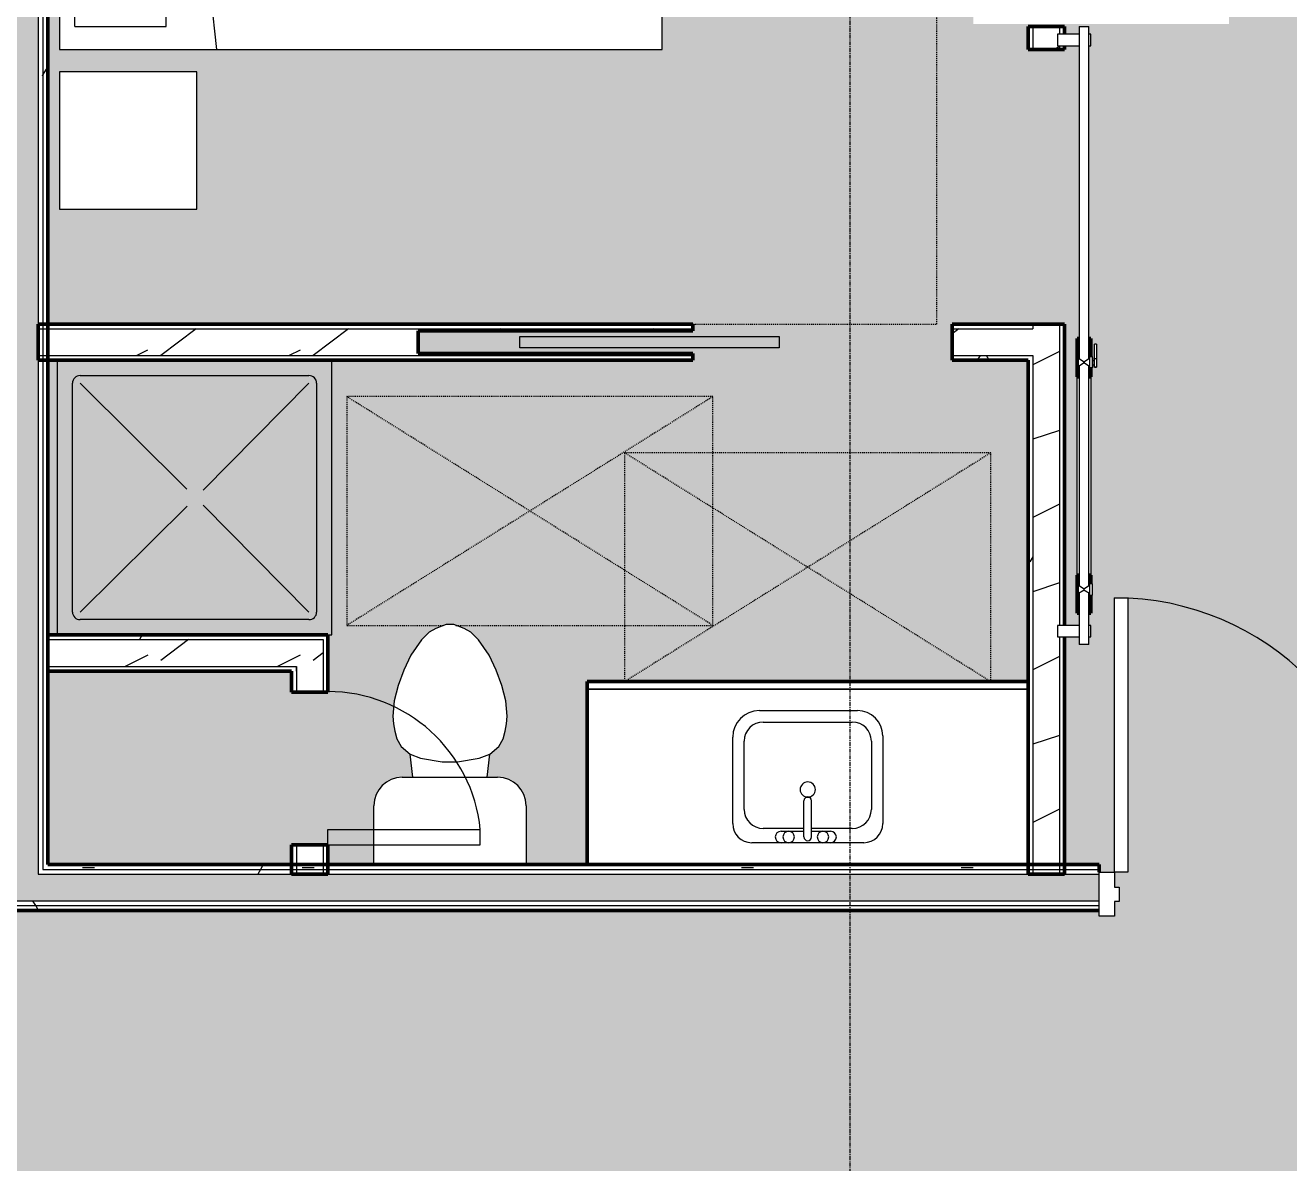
# Model space of a CAD drawing. Header units: inches. Extents: x -4294 to -464, y 9706 to 12475.
# Drawn here: x -2935.5 to -2769.8, y 11682.9 to 11832 of the extents above; entities that cross this region are included whole.
import ezdxf

# ---------------------------------------------------------------- set-up
doc = ezdxf.new("R2010")
doc.units = ezdxf.units.IN
doc.header["$MEASUREMENT"] = 0
doc.linetypes.add('Dash', pattern=[0.25, 0.125, -0.125])
doc.linetypes.add('Grid Line 1_2_', pattern=[0.875, 0.5, -0.125, 0.125, -0.125])
for name, color, linetype, lineweight in [('0-1', 7, 'Continuous', 5), ('0-3', 130, 'Continuous', 70), ('A-ANNO-DIMS', 211, 'Continuous', 9), ('A-ANNO-DIMS-120', 211, 'Continuous', 9), ('A-AREA-PATT-5', 41, 'Continuous', 9), ('A-DOOR', 31, 'Continuous', 13), ('A-DOOR-1', 7, 'Continuous', 9), ('A-DOOR-2', 90, 'Continuous', 20), ('A-DOOR-3', 50, 'Continuous', 13), ('A-DOOR-4', 250, 'Continuous', 50), ('A-DOOR-5', 31, 'Continuous', 9), ('A-DOOR-6', 31, 'Continuous', 20), ('A-DOOR-FRAM', 31, 'Continuous', 20), ('A-GENM-HDLN-1', 7, 'Dash', 9), ('A-WALL', 113, 'Continuous', 13), ('A-WALL-2', 250, 'Continuous', 50), ('A-WALL-3', 50, 'Continuous', 13), ('A-WALL-PATT-1', 7, 'Continuous', 9), ('A-WALL-PATT-2', 55, 'Continuous', 9), ('A-WALL-PATT-5', 111, 'Continuous', 9), ('I-FURN-2', 7, 'Continuous', 9), ('I-FURN-HDLN-1', 7, 'Dash', 9), ('I-WALL-1', 2, 'Continuous', 50), ('P-SANR-FIXT-1', 7, 'Continuous', 9), ('Q-CASE-1', 250, 'Continuous', 50), ('Q-CASE-2', 7, 'Continuous', 9), ('S-GRID-1', 1, 'Grid Line 1_2_', 9)]:
    doc.layers.add(name, color=color, linetype=linetype, lineweight=lineweight)
doc.layers.add('A-AREA-PATT-7', color=41, linetype='Continuous', lineweight=9, transparency=1)
doc.styles.add('Century Gothic_B', font='GOTHICB.TTF', dxfattribs={"height": 11.25})
doc.dimstyles.new('OD__1__Tol__', dxfattribs={"dimscale": 12, "dimtxt": 11.746893, "dimasz": 1.25, "dimexe": 0.9375, "dimexo": 0.625, "dimgap": 0.15625, "dimtad": 1, "dimdec": 0, "dimzin": 3, "dimdsep": 46, "dimlunit": 4, "dimtxsty": 'Century Gothic_B', "dimblk1": 'OBLIQUE', "dimblk2": 'OBLIQUE', "dimsah": 1, "dimcen": 0.09, "dimdle": 0.9375, "dimazin": 0, "dimtfac": 1, "dimtdec": 4, "dimtix": 1, "dimtmove": 0, "dimatfit": 3, "dimfxl": 1, "dimtvp": 1, "dimtfill": 1, "dimfrac": 2, "dimtolj": 1, "dimtzin": 0, "dimarcsym": 2})
pattern_1 = [(0, (0, 0), (38.4, 9.6), [1.584, -27.216, 1.584, -27.216, -153.6]), (0, (0, 0), (38.4, 9.6), [-57.6, 1.584, -56.016, 1.584, -27.216, -67.2]), (0, (0, 0), (38.4, 9.6), [-144, 1.584, -17.616, 1.584, -46.416]), (120, (14.4, 4.8), (-27.513844, 28.4553755), [1.584, -27.216, 1.584, -27.216, -153.6]), (120, (14.4, 4.8), (-27.513844, 28.4553755), [-57.6, 1.584, -56.016, 1.584, -27.216, -67.2]), (120, (14.4, 4.8), (-27.513844, 28.4553755), [-144, 1.584, -17.616, 1.584, -46.416]), (240, (19.2, 24), (-10.886156, -38.0553755), [1.584, -27.216, 1.584, -27.216, -153.6]), (240, (19.2, 24), (-10.886156, -38.0553755), [-57.6, 1.584, -56.016, 1.584, -27.216, -67.2]), (240, (19.2, 24), (-10.886156, -38.0553755), [-144, 1.584, -17.616, 1.584, -46.416])]
pattern_2 = [(216.87, (7.997, 19.992), (59.9755286, 39.9843071), [9.996, -89.964]), (206.565, (19.992, 13.994), (-19.991807, -19.992219), [22.352, -22.352]), (198.435, (19.992, 3.998), (-39.983821, -19.991955), [12.644, -50.576])]
pattern_3 = [(161.57, (0.6, 0.6), (-4.80033747, -0.00041462), [0, -34.152, 3.792, 0]), (18.43, (-0.6, 0.6), (-4.80033747, 0.00041462), [0, -34.152, 3.792, 0]), (108.43, (0.6, 0.6), (2.39913218, -12.00105099), [11.382, -26.562]), (71.57, (-0.6, 0.6), (2.39913218, 12.00105099), [11.382, -26.562])]

# ---------------------------------------------------------------- blocks, each defined once
blk = doc.blocks.new('Interior_barn_door_18732 - Interior_barn_door_18732-1655839-FLOOR PLAN - 1ST FLOOR')
at = {"layer": 'A-DOOR-1'}
for p, q in [((-23.69, -6), (-23.69, -6.07)), ((-23.44, -6.07), (-23.69, -6.07)), ((-23.69, -6.07), (-23.62, -6.07)), ((-23.63, -6.32), (-23.63, -6.57)), ((-23.59, -6.32), (-23.59, -6.57)), ((-23.56, -6.32), (-22.49, -6.32)), ((-22.49, -6.57), (-23.56, -6.57)), ((-22.69, -6.07), (-23.44, -6.07)), ((-23.32, -6.07), (-23.32, -6.32)), ((-23.32, -6.07), (-23.32, -6.32)), ((-22.82, -6.32), (-22.82, -6.07)), ((-22.82, -6.32), (-22.82, -6.07)), ((-22.44, -6.07), (-22.69, -6.07)), ((-22.51, -6.07), (-22.44, -6.07)), ((-22.49, -6.32), (-22.49, -6.57)), ((-22.44, -6.07), (-22.44, -6)), ((-20.62, -6.57), (-20.62, -6.32))]:
    blk.add_line(p, q, dxfattribs=at)
for points in [[(-23.63, -6.32), (-23.62, -6.32), (-23.6, -6.32), (-23.58, -6.32)], [(-23.58, -6.57), (-23.6, -6.57), (-23.62, -6.57), (-23.63, -6.57)]]:
    blk.add_open_spline(points, degree=3, dxfattribs=at)
for points, knots in [([(-22.49, -6.32), (-22.05, -6.32), (-21.63, -6.32), (-21.29, -6.32), (-20.97, -6.32), (-20.65, -6.32), (-20.61, -6.32), (-20.63, -6.32), (-20.63, -6.32)], [-0.722227, -0.722227, -0.722227, -0.722227, -0.6854273, -0.6485379, -0.6054888, -0.5563887, -0.4969616, -0.4885654, -0.4885654, -0.4885654, -0.4885654]), ([(-20.63, -6.57), (-20.63, -6.57), (-20.61, -6.57), (-20.65, -6.57), (-20.97, -6.57), (-21.29, -6.57), (-21.63, -6.57), (-22.05, -6.57), (-22.49, -6.57)], [0.4885654, 0.4885654, 0.4885654, 0.4885654, 0.4969616, 0.5563887, 0.6054888, 0.6485379, 0.6854273, 0.722227, 0.722227, 0.722227, 0.722227])]:
    blk.add_open_spline(points, degree=3, knots=knots, dxfattribs=at)
at = {"layer": 'A-DOOR-3'}
for p, q in [((-57.5, -1.47), (-59, -1.47)), ((-59, -1.47), (-59, -4.32)), ((-57.5, -4.32), (-57.5, -1.47)), ((20, -1.47), (18.5, -1.47)), ((18.5, -1.47), (18.5, -4.32)), ((20, -4.32), (20, -1.47)), ((-53.24, -4.32), (-60, -4.32)), ((-60, -4.95), (-60, -4.32)), ((-60, -5.57), (-60, -4.95)), ((-53.29, -4.23), (-52.82, -4.98)), ((-53.29, -4.23), (-52.79, -4.23)), ((-52.82, -4.92), (-53.29, -5.67)), ((-52.79, -4.23), (-52.29, -4.23)), ((-52.76, -4.98), (-52.29, -4.23)), ((-52.29, -5.67), (-52.76, -4.92)), ((-23.44, -4.32), (-52.35, -4.32)), ((-50.9, -4.07), (-24.9, -4.07)), ((-23.5, -4.23), (-23.03, -4.98)), ((-23.5, -4.23), (-23, -4.23)), ((-23.03, -4.92), (-23.5, -5.67)), ((-23, -4.23), (-22.5, -4.23)), ((-22.97, -4.98), (-22.5, -4.23)), ((-22.5, -5.67), (-22.97, -4.92)), ((21, -4.32), (-22.56, -4.32)), ((21, -4.32), (21, -4.95)), ((21, -4.95), (21, -5.57)), ((-60, -5.57), (-53.23, -5.57)), ((-59, -5.57), (-59, -5.85)), ((-59, -5.85), (-57.5, -5.85)), ((-57.5, -5.85), (-57.5, -5.57)), ((-53.56, -5.67), (-53.56, -6)), ((-52.06, -5.67), (-53.56, -5.67)), ((-52.06, -6), (-53.56, -6)), ((-52.35, -5.57), (-23.44, -5.57)), ((-52.06, -6), (-52.06, -5.67)), ((-24.9, -5.82), (-50.9, -5.82)), ((-23.73, -6), (-23.73, -5.67)), ((-22.23, -5.67), (-23.73, -5.67)), ((-22.23, -6), (-23.73, -6)), ((-22.56, -5.57), (21, -5.57)), ((-22.23, -5.67), (-22.23, -6)), ((18.5, -5.57), (18.5, -5.85)), ((18.5, -5.85), (20, -5.85)), ((20, -5.85), (20, -5.57))]:
    blk.add_line(p, q, dxfattribs=at)
at = {"layer": 'A-DOOR-4'}
for p, q in [((-50.9, -4.07), (-55.9, -4.07)), ((-55.9, -4.07), (-55.9, -4.32)), ((-50.9, -4.33), (-50.9, -4.07)), ((-19.9, -4.07), (-24.9, -4.07)), ((-24.9, -4.07), (-24.9, -4.33)), ((-19.9, -4.34), (-19.9, -4.07)), ((-55.9, -5.57), (-55.9, -5.82)), ((-55.9, -5.82), (-53.56, -5.82)), ((-52.06, -5.82), (-50.9, -5.82)), ((-50.9, -5.82), (-50.9, -5.57)), ((-24.9, -5.57), (-24.9, -5.82)), ((-24.9, -5.82), (-23.73, -5.82)), ((-22.23, -5.82), (-19.9, -5.82)), ((-19.9, -5.82), (-19.9, -5.55))]:
    blk.add_line(p, q, dxfattribs=at)
blk = doc.blocks.new('Pocket_Door_2385 - 34_ x 80_-1722096-FLOOR PLAN - 1ST FLOOR')
at = {"layer": 'A-DOOR-2'}
for p, q in [((-39.67, -0.75), (-39.67, 0.75)), ((-39.67, 0.75), (-5.67, 0.75)), ((-5.67, 0.75), (-5.67, -0.75)), ((-5.67, -0.75), (-39.67, -0.75))]:
    blk.add_line(p, q, dxfattribs=at)
blk = doc.blocks.new('M_Sink Vanity-Square - 500 x 440mm-1372835-FLOOR PLAN - 1ST FLOOR')
at = {"layer": 'P-SANR-FIXT-1'}
for p, q in [((-5.72, 10.23), (7.14, 10.23)), ((-5.72, 10.23), (7.14, 10.23)), ((-5.22, 8.73), (6.46, 8.73)), ((-9.22, -4.59), (-9.22, 6.73)), ((-9.22, -4.59), (-9.22, 6.73)), ((10.46, 6.91), (10.46, -4.59)), ((10.46, 6.91), (10.46, -4.59)), ((-7.72, -2.72), (-7.72, 6.23)), ((8.96, 6.23), (8.96, -2.72)), ((0.12, -6.33), (0.12, -1.59)), ((1.12, -6.33), (1.12, -1.59)), ((0.12, -5.22), (-5.22, -5.22)), ((-2.88, -5.59), (0.12, -5.59)), ((6.46, -5.22), (1.12, -5.22)), ((1.12, -5.59), (3.62, -5.59)), ((7.96, -7.09), (-6.72, -7.09)), ((7.96, -7.09), (-6.72, -7.09)), ((3.62, -7.09), (-2.88, -7.09))]:
    blk.add_line(p, q, dxfattribs=at)
for centre, radius, start, end in [((-5.72, 6.73), 3.5, 90, 180), ((-5.72, 6.73), 3.5, 90, 180), ((7.14, 6.91), 3.32, 0, 90), ((7.14, 6.91), 3.32, 360, 90), ((-5.22, 6.23), 2.5, 90, 180), ((6.46, 6.23), 2.5, 360, 90), ((0.62, -0.13), 1, 360, 180), ((0.62, -0.13), 1, 180, 0), ((0.62, -1.59), 0.5, 360, 180), ((-5.22, -2.72), 2.5, 180, 270), ((6.46, -2.72), 2.5, 270, 360), ((-6.72, -4.59), 2.5, 180, 270), ((-6.72, -4.59), 2.5, 180, 270), ((7.96, -4.59), 2.5, 270, 0), ((7.96, -4.59), 2.5, 270, 0), ((-2.88, -6.34), 0.75, 90, 270), ((-1.88, -6.34), 0.75, 360, 180), ((-1.88, -6.34), 0.75, 180, 0), ((0.62, -6.33), 0.5, 180, 0), ((2.62, -6.34), 0.75, 0, 180), ((2.62, -6.34), 0.75, 180, 0), ((3.62, -6.34), 0.75, 270, 90)]:
    blk.add_arc(centre, radius, start, end, dxfattribs=at)
blk = doc.blocks.new('Toilet-Domestic-3D - Toilet-Domestic-3D-V23-FLOOR PLAN - 1ST FLOOR')
at = {"layer": 'P-SANR-FIXT-1'}
for p, q in [((-9.98, 11.75), (-9.98, 19.48)), ((9.98, 19.48), (9.98, 11.75)), ((6.25, 8.02), (-6.25, 8.02)), ((-4.86, 8.02), (-5.21, 5)), ((4.86, 8.02), (5.21, 5)), ((-5.21, 5), (-6.4, 4)), ((-3.84, 5.5), (-5.21, 5)), ((-1, 6), (-3.84, 5.5)), ((1, 6), (-1, 6)), ((3.84, 5.5), (1, 6)), ((5.21, 5), (3.84, 5.5)), ((6.4, 4), (5.21, 5)), ((-6.4, 4), (-6.97, 3)), ((6.97, 3), (6.4, 4)), ((-7.24, 2), (-7.41, 1)), ((-6.97, 3), (-7.24, 2)), ((7.24, 2), (6.97, 3)), ((7.41, 1), (7.24, 2)), ((-7.41, 1), (-7.5, 0)), ((7.5, 0), (7.41, 1)), ((-7.5, 0), (-7.33, -1.99)), ((7.33, -1.99), (7.5, 0)), ((-7.33, -1.99), (-6.79, -4)), ((6.79, -4), (7.33, -1.99)), ((-6.79, -4), (-6.06, -6)), ((6.06, -6), (6.79, -4)), ((-6.06, -6), (-5.13, -8)), ((5.13, -8), (6.06, -6)), ((-5.13, -8), (-3.74, -10)), ((3.74, -10), (5.13, -8)), ((-3.74, -10), (-2.74, -11)), ((-2.74, -11), (-1.87, -11.5)), ((-1.87, -11.5), (-0.5, -12)), ((0.5, -12), (1.87, -11.5)), ((1.87, -11.5), (2.74, -11)), ((2.74, -11), (3.74, -10)), ((-0.5, -12), (0.5, -12))]:
    blk.add_line(p, q, dxfattribs=at)
for centre, start, end in [((-6.25, 11.75), 180, 270), ((6.25, 11.75), 270, 360)]:
    blk.add_arc(centre, 3.73, start, end, dxfattribs=at)
blk = doc.blocks.new('OD_CW_Base Cabinet - OD_CW_Base Cabinet-V24-FLOOR PLAN - 1ST FLOOR')
at = {"layer": 'Q-CASE-1'}
for p, q in [((58.53, 0), (58.53, 24)), ((0.74, 0), (58.53, 0))]:
    blk.add_line(p, q, dxfattribs=at)
at = {"layer": 'Q-CASE-2'}
for p, q in [((58.53, 24), (58.53, 1)), ((0.74, 1), (58.53, 1)), ((58.53, 1), (0.74, 1)), ((58.53, 0), (0.74, 0)), ((58.53, 1), (58.53, 0))]:
    blk.add_line(p, q, dxfattribs=at)
blk = doc.blocks.new('Shower Base-3D - 36_ x 36_-V17-FLOOR PLAN - 1ST FLOOR')
at = {"layer": 'P-SANR-FIXT-1'}
for p, q in [((-17.48, 18), (-18, 18)), ((-18, 18), (-18, -18)), ((18, -18), (18, 18)), ((-16, -15), (-16, 15)), ((-15, 16), (15, 16)), ((-1.12, 1), (-15, 15)), ((0.97, 1.14), (15, 15)), ((16, 15), (16, -15)), ((-1.13, -0.98), (-15, -15)), ((1.01, -1.11), (15, -15)), ((15, -16), (-15, -16))]:
    blk.add_line(p, q, dxfattribs=at)
for centre, start, end in [((-15, 15), 90, 180), ((15, 15), 360, 90), ((-15, -15), 180, 270), ((15, -15), 270, 0)]:
    blk.add_arc(centre, 1, start, end, dxfattribs=at)
blk = doc.blocks.new('ADA Clearances - 30_x48_-V18-FLOOR PLAN - 1ST FLOOR')
at = {"layer": 'A-GENM-HDLN-1'}
for p, q in [((15, -24), (-15, 24)), ((-15, -24), (15, 24)), ((15, 24), (-15, 24)), ((-15, 24), (-15, 11.24)), ((15, -24), (15, 24)), ((-15, 9.69), (-15, -24)), ((-15, -24), (15, -24))]:
    blk.add_line(p, q, dxfattribs=at)
blk = doc.blocks.new('Single-Flush - CLOSET-1720159-FLOOR PLAN - 1ST FLOOR')
at = {"layer": 'A-DOOR-1'}
blk.add_arc((10, 2.37), 20.07, 95.7201, 180, dxfattribs=at)
at = {"layer": 'A-DOOR-2'}
for p, q in [((8, 2.37), (8, 22.34)), ((10, 22.34), (8, 22.34)), ((10, 2.37), (10, 22.34)), ((10, 2.37), (8, 2.37))]:
    blk.add_line(p, q, dxfattribs=at)
blk = doc.blocks.new('ADA Clearances - 30_x48_-V19-FLOOR PLAN - 1ST FLOOR')
at = {"layer": 'A-GENM-HDLN-1'}
for p, q in [((15, -24), (-15, 24)), ((-15, -24), (15, 24)), ((15, 24), (-15, 24)), ((15, -24), (15, 24)), ((-15, -24), (15, -24))]:
    blk.add_line(p, q, dxfattribs=at)
blk = doc.blocks.new('Bed-Standard - Queen 60_ x 79_-V59-FLOOR PLAN - 1ST FLOOR')
at = {"layer": 'I-FURN-2'}
for p, q in [((40.69, 37.7), (-19.31, 37.7)), ((-19.31, 37.7), (-19.31, -41.3)), ((40.69, -41.3), (40.69, 37.7)), ((-16.31, 35.7), (-16.31, 23.7)), ((-16.31, 35.7), (37.69, 35.7)), ((37.69, 35.7), (37.69, 23.7)), ((40.69, 23.7), (-19.31, 17.13)), ((-16.31, 23.7), (37.69, 23.7)), ((-19.31, -41.3), (40.69, -41.3))]:
    blk.add_line(p, q, dxfattribs=at)
at = {"layer": 'I-FURN-HDLN-1'}
for p, q in [((-55.31, -45.32), (-55.31, -77.3)), ((-55.31, -77.3), (64.69, -77.3))]:
    blk.add_line(p, q, dxfattribs=at)
blk = doc.blocks.new('Table-Night Stand - 18_ x 18_ x 24_-1352623-FLOOR PLAN - 1ST FLOOR')
at = {"layer": 'I-FURN-2'}
for p, q in [((18.15, 18), (0.15, 18)), ((0.15, 18), (0.15, 0)), ((18.15, 0), (18.15, 18)), ((0.15, 0), (18.15, 0))]:
    blk.add_line(p, q, dxfattribs=at)
blk = doc.blocks.new('CTR - 1st Phase - Unit Layouts_rvt-1-FLOOR PLAN - 1ST FLOOR')
at = {"layer": 'A-WALL-PATT-1'}
h = blk.add_hatch(dxfattribs=at)
h.set_pattern_fill('FP_3', color=256, style=0, pattern_type=2)
h.set_pattern_definition(pattern_1)
h.paths.add_polyline_path([(-2803.37, 11721.99), (-2803.37, 11788.74), (-2804, 11788.74), (-2804, 11721.99), (-2803.38, 11721.99)], flags=0)
h.paths.add_polyline_path([(-2804, 11792.24), (-2803.37, 11792.24), (-2803.37, 11792.86), (-2804, 11792.86)], flags=0)
h.paths.add_polyline_path([(-2804, 11828.86), (-2803.37, 11828.86), (-2803.37, 11831.86), (-2804, 11831.86)], flags=0)
h = blk.add_hatch(dxfattribs=at)
h.set_pattern_fill('FP_3', color=256, style=0, pattern_type=2)
h.set_pattern_definition(pattern_1)
h.paths.add_polyline_path([(-2804, 11788.11), (-2804, 11788.74), (-2813.95, 11788.74), (-2813.95, 11788.11)], flags=0)
h.paths.add_polyline_path([(-2847.95, 11788.11), (-2847.95, 11788.74), (-2932.52, 11788.73), (-2932.52, 11788.11), (-2883.95, 11788.11)], flags=0)
h = blk.add_hatch(dxfattribs=at)
h.set_pattern_fill('FP_3', color=256, style=0, pattern_type=2)
h.set_pattern_definition(pattern_1)
h.paths.add_polyline_path([(-2895.79, 11751.49), (-2895.79, 11752.11), (-2932.5, 11752.11), (-2932.5, 11751.49), (-2896.41, 11751.49)], flags=0)
at = {"layer": 'A-WALL-PATT-2'}
h = blk.add_hatch(dxfattribs=at)
h.set_pattern_fill('FP_7', color=256, style=0, pattern_type=2)
h.set_pattern_definition(pattern_2)
h.paths.add_polyline_path([(-2799.87, 11720.74), (-2799.87, 11751.86), (-2800.15, 11751.86), (-2800.15, 11753.36), (-2799.87, 11753.36), (-2799.87, 11792.86), (-2803.37, 11792.86), (-2803.37, 11720.74)], flags=0)
h.paths.add_polyline_path([(-2803.37, 11828.86), (-2799.87, 11828.86), (-2799.87, 11829.36), (-2800.15, 11829.36), (-2800.15, 11830.86), (-2799.87, 11830.86), (-2799.87, 11831.86), (-2803.37, 11831.86)], flags=0)
h = blk.add_hatch(dxfattribs=at)
h.set_pattern_fill('FP_7', color=256, style=0, pattern_type=2)
h.set_pattern_definition(pattern_2)
h.paths.add_polyline_path([(-2804, 11788.74), (-2803.37, 11788.74), (-2803.37, 11792.24), (-2813.95, 11792.24), (-2813.95, 11788.74)], flags=0)
h.paths.add_polyline_path([(-2930.97, 11788.74), (-2847.95, 11788.74), (-2847.95, 11788.99), (-2883.95, 11788.99), (-2883.95, 11791.99), (-2847.95, 11791.99), (-2847.95, 11792.24), (-2932.52, 11792.23), (-2932.52, 11788.74)], flags=0)
h = blk.add_hatch(dxfattribs=at)
h.set_pattern_fill('FP_7', color=256, style=0, pattern_type=2)
h.set_pattern_definition(pattern_2)
h.paths.add_polyline_path([(-2899.91, 11747.99), (-2896.41, 11747.99), (-2896.41, 11751.49), (-2932.5, 11751.49), (-2932.5, 11747.99)], flags=0)
at = {"layer": 'A-WALL-2'}
for p, q in [((-2799.25, 11831.86), (-2804, 11831.86)), ((-2804, 11831.86), (-2804, 11828.86)), ((-2799.25, 11830.86), (-2799.25, 11831.86)), ((-2804, 11828.86), (-2799.25, 11828.86)), ((-2799.25, 11828.86), (-2799.25, 11829.36)), ((-2847.95, 11792.86), (-2933.77, 11792.86)), ((-2933.77, 11792.86), (-2933.77, 11788.11)), ((-2847.95, 11791.99), (-2847.95, 11792.86)), ((-2804, 11792.86), (-2813.95, 11792.86)), ((-2813.95, 11792.86), (-2813.95, 11788.11)), ((-2799.25, 11792.86), (-2804, 11792.86)), ((-2799.25, 11753.36), (-2799.25, 11792.86)), ((-2883.95, 11788.99), (-2883.95, 11791.99)), ((-2883.95, 11791.99), (-2847.95, 11791.99)), ((-2933.77, 11788.11), (-2847.95, 11788.11)), ((-2847.95, 11788.99), (-2883.95, 11788.99)), ((-2847.95, 11788.11), (-2847.95, 11788.99)), ((-2813.95, 11788.11), (-2804, 11788.11)), ((-2804, 11788.11), (-2804, 11720.74)), ((-2895.79, 11752.11), (-2932.5, 11752.11)), ((-2932.5, 11752.11), (-2932.5, 11747.36)), ((-2895.79, 11751.49), (-2895.79, 11752.11)), ((-2895.79, 11747.36), (-2895.79, 11751.49)), ((-2799.25, 11720.74), (-2799.25, 11751.86)), ((-2932.5, 11747.36), (-2900.54, 11747.36)), ((-2900.54, 11747.36), (-2900.54, 11744.61)), ((-2895.79, 11744.61), (-2895.79, 11747.36)), ((-2900.54, 11744.61), (-2895.79, 11744.61)), ((-2895.79, 11724.61), (-2900.54, 11724.61)), ((-2900.54, 11724.61), (-2900.54, 11720.74)), ((-2895.79, 11720.74), (-2895.79, 11724.61)), ((-2900.54, 11720.74), (-2895.79, 11720.74)), ((-2804, 11720.74), (-2799.25, 11720.74))]:
    blk.add_line(p, q, dxfattribs=at)
at = {"layer": 'A-WALL-3'}
for p, q in [((-2803.37, 11831.86), (-2803.37, 11828.86)), ((-2799.87, 11831.86), (-2799.87, 11830.86)), ((-2799.87, 11829.36), (-2799.87, 11828.86)), ((-2803.37, 11792.86), (-2803.37, 11792.24)), ((-2799.87, 11792.86), (-2799.87, 11753.36)), ((-2933.77, 11792.24), (-2847.95, 11792.24)), ((-2813.95, 11792.24), (-2804, 11792.24)), ((-2804, 11792.24), (-2803.37, 11792.24)), ((-2933.77, 11788.74), (-2847.95, 11788.74)), ((-2813.95, 11788.74), (-2804, 11788.74)), ((-2804, 11788.74), (-2803.37, 11788.74)), ((-2803.37, 11788.74), (-2803.37, 11720.74)), ((-2932.5, 11751.49), (-2896.41, 11751.49)), ((-2896.41, 11751.49), (-2896.41, 11747.99)), ((-2799.87, 11751.86), (-2799.87, 11720.74)), ((-2932.5, 11747.99), (-2899.91, 11747.99)), ((-2899.91, 11747.36), (-2899.91, 11747.99)), ((-2899.91, 11747.99), (-2899.91, 11747.36)), ((-2896.41, 11747.99), (-2896.41, 11747.36)), ((-2899.91, 11747.36), (-2899.91, 11744.61)), ((-2896.41, 11747.36), (-2896.41, 11744.61)), ((-2899.91, 11724.61), (-2899.91, 11720.74)), ((-2896.41, 11724.61), (-2896.41, 11720.74))]:
    blk.add_line(p, q, dxfattribs=at)
at = {"layer": '0-3'}
for name, p, rotation in [('Bed-Standard - Queen 60_ x 79_-V59-FLOOR PLAN - 1ST FLOOR', (-2893.27, 11848.18), 89.99999999998715), ('Interior_barn_door_18732 - Interior_barn_door_18732-1655839-FLOOR PLAN - 1ST FLOOR', (-2801.62, 11810.86), 90.00000000000156), ('Table-Night Stand - 18_ x 18_ x 24_-1352623-FLOOR PLAN - 1ST FLOOR', (-2912.97, 11807.79), 89.99999999998715), ('Shower Base-3D - 36_ x 36_-V17-FLOOR PLAN - 1ST FLOOR', (-2913.27, 11770.11), 180), ('ADA Clearances - 30_x48_-V18-FLOOR PLAN - 1ST FLOOR', (-2869.32, 11768.36), 90.00000000000031), ('ADA Clearances - 30_x48_-V19-FLOOR PLAN - 1ST FLOOR', (-2832.89, 11760.99), 90.00000000001015), ('Toilet-Domestic-3D - Toilet-Domestic-3D-V23-FLOOR PLAN - 1ST FLOOR', (-2879.79, 11741.47), 180), ('OD_CW_Base Cabinet - OD_CW_Base Cabinet-V24-FLOOR PLAN - 1ST FLOOR', (-2803.26, 11745.99), 180), ('Single-Flush - CLOSET-1720159-FLOOR PLAN - 1ST FLOOR', (-2898.16, 11734.61), 270.0000000000064)]:
    blk.add_blockref(name, p, dxfattribs=dict(at, rotation=rotation))
for name, p in [('Pocket_Door_2385 - 34_ x 80_-1722096-FLOOR PLAN - 1ST FLOOR', (-2830.95, 11790.49)), ('M_Sink Vanity-Square - 500 x 440mm-1372835-FLOOR PLAN - 1ST FLOOR', (-2833.51, 11731.96))]:
    blk.add_blockref(name, p, dxfattribs=at)
blk = doc.blocks.new('CTR - 1st Phase - Shell_rvt-1-FLOOR PLAN - 1ST FLOOR')
at = {"layer": 'S-GRID-1'}
blk.add_line((-2827.32, 9836.18), (-2827.32, 12413.74), dxfattribs=at)
blk = doc.blocks.new('HOLLOW METAL - UNIT DOOR-1758958-FLOOR PLAN - 1ST FLOOR')
at = {"layer": 'A-DOOR-5'}
blk.add_arc((18, -2.25), 36, 180, 270, dxfattribs=at)
at = {"layer": 'A-DOOR-6'}
for p, q in [((16.25, -2.25), (18, -2.25)), ((16.25, -38.25), (16.25, -2.25)), ((18, -2.25), (18, -38.25)), ((18, -38.25), (16.25, -38.25))]:
    blk.add_line(p, q, dxfattribs=at)
at = {"layer": 'A-DOOR-FRAM'}
for p, q in [((-20, 3.5), (-18, 3.5)), ((-20, -2.25), (-20, 3.5)), ((-18, 3.5), (-18, 1.5625)), ((18, 3.5), (20, 3.5)), ((18, 1.5625), (18, 3.5)), ((20, 3.5), (20, -2.25)), ((-18, 1.5625), (-17.375, 1.5625)), ((-17.375, 1.5625), (-17.375, -0.3125)), ((17.375, 1.5625), (18, 1.5625)), ((17.375, -0.3125), (17.375, 1.5625)), ((-18, -0.3125), (-18, -2.25)), ((-17.375, -0.3125), (-18, -0.3125)), ((18, -0.3125), (17.375, -0.3125)), ((18, -2.25), (18, -0.3125)), ((-18, -2.25), (-20, -2.25)), ((20, -2.25), (18, -2.25))]:
    blk.add_line(p, q, dxfattribs=at)
blk = doc.blocks.new('DIMBLOCK30-FLOOR PLAN - 1ST FLOOR')
at = {"layer": 'A-ANNO-DIMS-120'}
for p, q in [((-3736.8, 11777.18), (-3736.8, 12097.44)), ((-2525.91, 12086.19), (-3748.05, 12086.19)), ((-3736.8, 12086.19), (-2525.91, 12086.19)), ((-3739.91, 11777.18), (-3725.55, 11777.18)), ((-3736.8, 11777.18), (-3739.91, 11777.18))]:
    blk.add_line(p, q, dxfattribs=at)
at = {"layer": 'A-ANNO-DIMS-120', "lineweight": 50}
for p, q in [((-3736.8, 12086.19), (-3744.3, 12093.69)), ((-3736.8, 12086.19), (-3729.3, 12078.69)), ((-3736.8, 11777.18), (-3744.3, 11784.68)), ((-3736.8, 11777.18), (-3729.3, 11769.68))]:
    blk.add_line(p, q, dxfattribs=at)
at = {"layer": 'A-ANNO-DIMS-120', "color": 0, "insert": (-3753.09, 11906.32), "char_height": 11.25, "width": 60.8601, "attachment_point": 1, "rotation": 90, "line_spacing_factor": 0.984502, "style": 'Century Gothic_B', "bg_fill": 3, "box_fill_scale": 1.25, "bg_fill_color": 256, "bg_fill_true_color": 13158600, "bg_fill_transparency": 0}
blk.add_mtext('25\' - 9"', dxfattribs=at)
blk = doc.blocks.new('_Oblique')
at = {"color": 0, "linetype": 'ByBlock', "lineweight": -2}
blk.add_line((-0.5, -0.5), (0.5, 0.5), dxfattribs=at)

msp = doc.modelspace()

# ---------------------------------------------------------------- hatches: boundary and pattern name
at = {"layer": 'A-AREA-PATT-5'}
h = msp.add_hatch(color=256, dxfattribs=at)
h.paths.add_polyline_path([(-2757.32374, 11718.9894), (-2757.32374, 11719.0519), (-2756.69874, 11719.0519), (-2756.69874, 11720.9894), (-2754.69874, 11720.9894), (-2754.69874, 11721.9894), (-2733.44874, 11721.9894), (-2733.44874, 11727.3019), (-2734.19874, 11727.3019), (-2734.19874, 11729.8019), (-2733.44874, 11729.8019), (-2733.44874, 11761.0519), (-2732.07374, 11761.0519), (-2732.07374, 11790.0519), (-2733.44874, 11790.0519), (-2733.44874, 11790.3019), (-2734.19874, 11790.3019), (-2734.19874, 11792.8019), (-2733.44874, 11792.8019), (-2733.44874, 11801.7394), (-2704.69874, 11801.7394), (-2704.69874, 11969.29966), (-2720.82374, 11969.29966), (-2720.82374, 11987.29966), (-2716.82374, 11987.29966), (-2716.82374, 12023.29966), (-2720.82374, 12023.29966), (-2720.82374, 12041.29966), (-2704.69874, 12041.29966), (-2704.69874, 12047.7894), (-2709.55196, 12047.7894), (-2709.55196, 12052.5394), (-2704.69874, 12052.5394), (-2704.69874, 12080.0644), (-2740.84952, 12080.0644), (-2740.84952, 12052.5394), (-2739.55196, 12052.5394), (-2739.55196, 12047.7894), (-2736.82374, 12047.7894), (-2736.82374, 11987.7894), (-2766.82374, 11987.7894), (-2766.82374, 12047.7894), (-2745.59952, 12047.7894), (-2745.59952, 12080.0644), (-2901.02233, 12080.0644), (-2901.02233, 12078.7519), (-2905.77233, 12078.7519), (-2905.77233, 12080.0644), (-2932.52374, 12080.0644), (-2932.52374, 12048.1269), (-2905.77233, 12048.1269), (-2905.77233, 12048.7519), (-2901.02233, 12048.7519), (-2901.02233, 12043.3769), (-2908.52374, 12043.3769), (-2908.52374, 11941.6144), (-2853.76848, 11941.65601), (-2853.74642, 11944.3458), (-2853.71083, 11944.43174), (-2853.57163, 11944.4894), (-2852.67555, 11944.51048), (-2852.67555, 11944.7394), (-2850.05238, 11944.7394), (-2850.05238, 11944.9894), (-2849.46182, 11944.9894), (-2849.46182, 11944.7394), (-2848.87127, 11944.7394), (-2848.87127, 11944.9894), (-2848.28072, 11944.9894), (-2848.28072, 11944.7394), (-2847.69017, 11944.7394), (-2847.69017, 11944.9894), (-2847.09962, 11944.9894), (-2847.09962, 11944.7394), (-2846.50907, 11944.7394), (-2846.50907, 11944.9894), (-2845.91852, 11944.9894), (-2845.91852, 11944.7394), (-2836.52749, 11944.7394), (-2836.52749, 11944.9894), (-2834.62606, 11944.9894), (-2834.62606, 11944.7394), (-2830.86143, 11944.7394), (-2830.86143, 11944.4894), (-2829.96533, 11944.4894), (-2829.76848, 11944.29255), (-2829.76848, 11941.6144), (-2818.18483, 11941.6144), (-2818.18483, 11949.6144), (-2782.43483, 11949.6144), (-2782.43483, 11941.6144), (-2777.68483, 11941.6144), (-2777.68483, 11832.20981), (-2811.18483, 11832.20981), (-2811.18483, 11842.0519), (-2811.93483, 11842.0519), (-2811.93483, 11844.5519), (-2811.18483, 11844.5519), (-2811.18483, 11875.8019), (-2809.80983, 11875.8019), (-2809.80983, 11904.8019), (-2811.18483, 11904.8019), (-2811.18483, 11905.0519), (-2811.93483, 11905.0519), (-2811.93483, 11907.5519), (-2811.18483, 11907.5519), (-2811.18483, 11912.8644), (-2932.52374, 11912.8644), (-2932.52374, 11792.8644), (-2847.94593, 11792.8644), (-2847.94593, 11791.9894), (-2883.94593, 11791.9894), (-2883.94593, 11788.9894), (-2847.94593, 11788.9894), (-2847.94593, 11788.1144), (-2932.52374, 11788.1144), (-2932.52374, 11721.9894), (-2900.53925, 11721.9894), (-2900.53925, 11724.6144), (-2895.78925, 11724.6144), (-2895.78925, 11721.9894), (-2889.76547, 11721.9894), (-2889.76547, 11729.71562), (-2889.6385, 11730.68003), (-2889.26625, 11731.57873), (-2888.67408, 11732.35045), (-2887.90236, 11732.94262), (-2887.00367, 11733.31487), (-2885.96294, 11733.44184), (-2884.65091, 11733.44184), (-2884.99863, 11736.46562), (-2886.19038, 11737.46562), (-2886.75715, 11738.46562), (-2887.11494, 11739.97514), (-2887.2123, 11740.58609), (-2887.28925, 11741.46562), (-2887.11494, 11743.45801), (-2886.38683, 11745.98812), (-2885.84906, 11747.46562), (-2884.91644, 11749.46562), (-2883.52901, 11751.46562), (-2882.52901, 11752.46562), (-2881.66299, 11752.96562), (-2880.28925, 11753.46562), (-2879.28925, 11753.46562), (-2877.91551, 11752.96562), (-2877.00569, 11752.42183), (-2876.04948, 11751.46562), (-2874.57987, 11749.28937), (-2873.72944, 11747.46562), (-2873.0015, 11745.46562), (-2872.46356, 11743.45801), (-2872.28925, 11741.46562), (-2872.46356, 11739.97514), (-2872.5534, 11739.46562), (-2872.82135, 11738.46562), (-2873.38812, 11737.46562), (-2874.57987, 11736.46562), (-2874.92759, 11733.44184), (-2873.53925, 11733.44184), (-2872.57483, 11733.31487), (-2871.67614, 11732.94262), (-2870.90441, 11732.35045), (-2870.31225, 11731.57873), (-2869.93057, 11730.60846), (-2869.81303, 11729.71562), (-2869.81303, 11721.9894), (-2861.78925, 11721.9894), (-2861.78925, 11745.9894), (-2803.99733, 11745.9894), (-2803.99733, 11788.1144), (-2813.94593, 11788.1144), (-2813.94593, 11792.8644), (-2799.24733, 11792.8644), (-2799.24733, 11753.3644), (-2797.29941, 11753.3644), (-2797.29941, 11754.96861), (-2797.54941, 11754.96861), (-2797.54941, 11790.96861), (-2797.29941, 11790.96861), (-2797.29941, 11829.3644), (-2799.24733, 11829.3644), (-2799.24733, 11828.8644), (-2803.99733, 11828.8644), (-2803.99733, 11831.8644), (-2799.24733, 11831.8644), (-2799.24733, 11830.8644), (-2797.29941, 11830.8644), (-2797.27811, 11831.8644), (-2796.04941, 11831.8644), (-2796.04941, 11830.8644), (-2795.77624, 11830.8644), (-2795.77624, 11829.3644), (-2796.04941, 11829.3644), (-2796.04941, 11790.96861), (-2795.79941, 11790.96861), (-2795.79941, 11788.63042), (-2795.62233, 11788.63042), (-2795.62233, 11788.35018), (-2795.54941, 11788.29656), (-2795.54941, 11787.97518), (-2795.29941, 11788.02333), (-2795.29941, 11790.22571), (-2795.04941, 11790.17095), (-2795.04941, 11787.23334), (-2795.29941, 11787.28351), (-2795.29941, 11787.62162), (-2795.54941, 11787.62132), (-2795.54941, 11787.24662), (-2795.62233, 11787.24662), (-2795.62233, 11787.13042), (-2795.79941, 11787.13042), (-2795.79941, 11758.8068), (-2795.62233, 11758.8068), (-2795.62233, 11757.3068), (-2795.79941, 11757.3068), (-2795.79941, 11754.96861), (-2796.04941, 11754.96861), (-2796.04941, 11753.3644), (-2795.77624, 11753.3644), (-2795.79941, 11751.8644), (-2796.04941, 11751.8644), (-2796.0707, 11750.8644), (-2797.29941, 11750.8644), (-2797.29941, 11751.8644), (-2799.24733, 11751.8644), (-2799.24733, 11721.9894), (-2794.69874, 11721.9894), (-2794.69874, 11720.9894), (-2792.69874, 11720.9894), (-2792.69874, 11719.0519), (-2792.07374, 11719.0519), (-2792.07374, 11718.9894), (-2788.2258, 11718.9894)], flags=0)
h.paths.add_polyline_path([(-2792.69874, 11720.9894), (-2792.69874, 11756.9894), (-2790.94874, 11756.9894), (-2790.94874, 11720.9894), (-2791.68234, 11720.9894)], flags=0)
h.paths.add_polyline_path([(-2708.12304, 11721.9894), (-2704.69874, 11721.9894), (-2704.69874, 11796.9894), (-2728.69874, 11796.9894), (-2728.69874, 11792.8019), (-2727.94874, 11792.8019), (-2727.94874, 11790.3019), (-2728.69874, 11790.3019), (-2728.69874, 11790.0519), (-2730.69874, 11790.0519), (-2730.69874, 11759.0519), (-2732.07374, 11759.0519), (-2732.07374, 11730.0519), (-2728.69874, 11730.0519), (-2728.69874, 11729.8019), (-2727.94874, 11729.8019), (-2727.94874, 11727.3019), (-2728.69874, 11727.3019), (-2728.69874, 11721.9894), (-2709.85637, 11721.9894)], flags=0)
h.paths.add_polyline_path([(-2895.78925, 11744.6144), (-2900.53925, 11744.6144), (-2900.53925, 11747.3644), (-2932.49733, 11747.3644), (-2932.49733, 11752.1144), (-2895.78925, 11752.1144), (-2895.78925, 11745.46562)], flags=0)
h.paths.add_polyline_path([(-2930.97445, 11807.93256), (-2930.97445, 11825.93256), (-2912.97445, 11825.93256), (-2912.97445, 11807.93256)], flags=0)
h.paths.add_polyline_path([(-2912.97445, 11828.8644), (-2930.97445, 11828.8644), (-2930.97445, 11888.8644), (-2851.97445, 11888.8644), (-2851.97445, 11828.8644), (-2898.48361, 11828.8644)], flags=0)
h.paths.add_polyline_path([(-2802.00803, 11836.95981), (-2782.43483, 11836.95981), (-2782.43483, 11912.8644), (-2806.43483, 11912.8644), (-2806.43483, 11907.5519), (-2805.68483, 11907.5519), (-2805.68483, 11905.0519), (-2806.43483, 11905.0519), (-2806.43483, 11904.8019), (-2808.43483, 11904.8019), (-2808.43483, 11873.8019), (-2809.80983, 11873.8019), (-2809.80983, 11844.8019), (-2806.43483, 11844.8019), (-2806.43483, 11844.5519), (-2805.68483, 11844.5519), (-2805.68483, 11842.0519), (-2806.43483, 11842.0519), (-2806.43483, 11836.95981)], flags=0)
h.paths.add_polyline_path([(-2930.97445, 11891.8644), (-2930.97445, 11909.8644), (-2912.97445, 11909.8644), (-2912.97445, 11891.8644)], flags=0)
h.paths.add_polyline_path([(-2818.18483, 11917.6144), (-2782.43483, 11917.6144), (-2782.43483, 11919.6144), (-2818.18483, 11919.6144)], flags=0)
h.paths.add_polyline_path([(-2809.96769, 11985.15673), (-2817.46769, 11985.15673), (-2817.46769, 12069.15673), (-2782.46769, 12069.15673), (-2782.46769, 12063.15673), (-2781.46769, 12063.15673), (-2781.46769, 11991.15673), (-2782.46769, 11991.15673), (-2782.46769, 11985.15673), (-2808.80983, 11985.15673)], flags=0)
h.paths.add_polyline_path([(-2924.43483, 12051.7519), (-2930.93483, 12051.7519), (-2930.93483, 12076.7519), (-2904.93483, 12076.7519), (-2904.93483, 12051.7519), (-2909.52374, 12051.7519)], flags=0)
h.paths.add_polyline_path([(-2712.44212, 12053.9394), (-2712.53918, 12053.9394), (-2712.53918, 12054.4394), (-2728.81048, 12054.4394), (-2728.83545, 12053.9394), (-2729.29344, 12053.9394), (-2729.29344, 12054.4394), (-2738.80196, 12054.4394), (-2738.80196, 12079.6894), (-2710.80196, 12079.6894), (-2710.80196, 12054.4394), (-2711.81474, 12054.4394), (-2711.8522, 12053.9394), (-2712.36446, 12053.9394)], flags=0)
at = {"layer": 'A-AREA-PATT-7'}
msp.add_hatch(color=256, dxfattribs=at).paths.add_polyline_path([(-3139.12374, 11535.7144), (-3139.12374, 11648.9894), (-2919.32374, 11648.9894), (-2919.32374, 11649.9894), (-2778.92374, 11649.9894), (-2778.92374, 11628.3894), (-2758.72374, 11628.3894), (-2758.72374, 11629.1394), (-2756.72374, 11629.1394), (-2756.72374, 11627.2019), (-2756.09874, 11627.2019), (-2756.09874, 11625.3894), (-2721.34874, 11625.3894), (-2721.34874, 11627.2019), (-2720.72374, 11627.2019), (-2720.72374, 11629.1394), (-2718.72374, 11629.1394), (-2718.72374, 11628.3894), (-2710.72374, 11628.3894), (-2710.72374, 11629.1394), (-2708.72374, 11629.1394), (-2708.72374, 11627.2019), (-2708.09874, 11627.2019), (-2708.09874, 11625.3894), (-2673.34874, 11625.3894), (-2673.34874, 11627.2019), (-2672.72374, 11627.2019), (-2672.72374, 11629.1394), (-2670.72374, 11629.1394), (-2670.72374, 11628.3894), (-2650.52374, 11628.3894), (-2650.52374, 11649.9894), (-2510.12374, 11649.9894), (-2510.12374, 11649.69255), (-2504.27527, 11643.84408), (-2502.86105, 11645.25829), (-2501.49103, 11643.88828), (-2501.04909, 11644.33022), (-2499.76746, 11643.04859), (-2475.1955, 11667.62055), (-2476.47713, 11668.90218), (-2476.03519, 11669.34412), (-2477.40521, 11670.71414), (-2475.99099, 11672.12835), (-2475.46066, 11671.59802), (-2464.14696, 11682.91173), (-2475.72583, 11694.4906), (-2476.25616, 11693.96027), (-2477.67037, 11695.37449), (-2476.30035, 11696.74451), (-2476.7423, 11697.18645), (-2475.46066, 11698.46808), (-2500.03262, 11723.04004), (-2501.31426, 11721.75841), (-2501.7562, 11722.20035), (-2503.12622, 11720.83033), (-2504.54043, 11722.24455), (-2517.99558, 11708.7894), (-2522.23822, 11708.7894), (-2522.94874, 11708.07888), (-2522.94874, 11708.7894), (-2640.92374, 11708.7894), (-2640.92374, 11721.7894), (-2641.67374, 11721.7894), (-2641.67374, 11723.7894), (-2639.73624, 11723.7894), (-2639.73624, 11724.4144), (-2637.92374, 11724.4144), (-2637.92374, 11759.1644), (-2639.73624, 11759.1644), (-2639.73624, 11759.7894), (-2641.67374, 11759.7894), (-2641.67374, 11761.7894), (-2640.92374, 11761.7894), (-2640.92374, 11852.4144), (-2650.21046, 11852.4144), (-2650.21046, 11858.0394), (-2652.21046, 11858.0394), (-2652.21046, 11858.6019), (-2688.21046, 11858.6019), (-2688.21046, 11858.0394), (-2690.21046, 11858.0394), (-2690.21046, 11852.4144), (-2698.69874, 11852.4144), (-2698.69874, 11715.9894), (-2754.69874, 11715.9894), (-2754.69874, 11715.2394), (-2756.69874, 11715.2394), (-2756.69874, 11717.1769), (-2757.32374, 11717.1769), (-2757.32374, 11718.9894), (-2792.07374, 11718.9894), (-2792.07374, 11717.1769), (-2792.69874, 11717.1769), (-2792.69874, 11715.2394), (-2794.69874, 11715.2394), (-2794.69874, 11715.9894), (-3072.92374, 11715.9894), (-3072.92374, 11737.5894), (-3093.12374, 11737.5894), (-3093.12374, 11737.8394), (-3095.12374, 11737.8394), (-3095.12374, 11739.7769), (-3095.74874, 11739.7769), (-3095.74874, 11740.5894), (-3130.49874, 11740.58609), (-3130.49874, 11739.7769), (-3131.12374, 11739.7769), (-3131.12374, 11737.8394), (-3133.12374, 11737.8394), (-3133.12374, 11737.5894), (-3140.12374, 11737.5894), (-3140.12374, 11834.1519), (-3246.26967, 11834.1519), (-3246.26967, 11858.1519), (-3261.24874, 11858.1519), (-3261.24874, 11857.4019), (-3263.24874, 11857.4019), (-3263.24874, 11859.3394), (-3263.87374, 11859.3394), (-3263.87374, 11861.1519), (-3298.62374, 11861.1519), (-3298.62374, 11859.3394), (-3299.24874, 11859.3394), (-3299.24874, 11857.4019), (-3301.24874, 11857.4019), (-3301.24874, 11834.1519), (-3460.52374, 11834.1519), (-3460.52374, 11829.5394), (-3459.77374, 11829.5394), (-3459.77374, 11827.5394), (-3461.71124, 11827.5394), (-3461.71124, 11826.9144), (-3463.52374, 11826.9144), (-3463.52374, 11792.1644), (-3461.71124, 11792.1644), (-3461.71124, 11791.5394), (-3459.77374, 11791.5394), (-3459.77374, 11789.5394), (-3460.52374, 11789.5394), (-3460.52374, 11783.3644), (-3199.99874, 11783.3644), (-3199.99874, 11535.7144), (-3140.12374, 11535.7144)], flags=0)
at = {"layer": 'A-WALL-PATT-5'}
h = msp.add_hatch(dxfattribs=at)
h.set_pattern_fill('FP_38', color=256, style=0, pattern_type=2)
h.set_pattern_definition(pattern_3)
h.paths.add_polyline_path([(-2933.77374, 11720.7394), (-2933.77374, 12080.6894), (-2937.27374, 12080.6894), (-2937.27374, 11720.7394)], flags=0)
h = msp.add_hatch(dxfattribs=at)
h.set_pattern_fill('FP_3', color=256, style=0, pattern_type=2)
h.set_pattern_definition(pattern_1)
h.paths.add_polyline_path([(-2933.14874, 11721.3644), (-2933.14874, 11913.4894), (-2933.77374, 11913.4894), (-2933.77374, 11721.3644)], flags=0)
h.paths.add_polyline_path([(-2933.77374, 11916.9894), (-2933.14874, 11916.9894), (-2933.14874, 12080.6894), (-2933.77374, 12080.6894), (-2933.77374, 11922.70917)], flags=0)
h = msp.add_hatch(dxfattribs=at)
h.set_pattern_fill('FP_3', color=256, style=0, pattern_type=2)
h.set_pattern_definition(pattern_1)
h.paths.add_polyline_path([(-2932.52374, 11721.9894), (-2932.52374, 11913.4894), (-2933.14874, 11913.4894), (-2933.14874, 11721.9894)], flags=0)
h.paths.add_polyline_path([(-2932.52374, 11916.9894), (-2932.52374, 12080.6894), (-2933.14874, 12080.6894), (-2933.14874, 11916.9894)], flags=0)
h = msp.add_hatch(dxfattribs=at)
h.set_pattern_fill('FP_3', color=256, style=0, pattern_type=2)
h.set_pattern_definition(pattern_1)
h.paths.add_polyline_path([(-3067.54874, 11721.3644), (-2937.89874, 11721.3644), (-2937.89874, 11721.9894), (-3066.92374, 11721.9894)], flags=0)
h.paths.add_polyline_path([(-2861.78925, 11721.3644), (-2803.37233, 11721.40373), (-2803.37233, 11721.9894), (-2933.14874, 11721.9894), (-2933.14874, 11721.3644), (-2869.81303, 11721.3644)], flags=0)
h.paths.add_polyline_path([(-2799.87233, 11721.3644), (-2794.69874, 11721.3644), (-2794.69874, 11721.9894), (-2799.87233, 11721.9894), (-2799.87233, 11721.38786)], flags=0)
h.paths.add_polyline_path([(-2733.44874, 11721.3644), (-2704.69874, 11721.3644), (-2704.69874, 11721.9894), (-2754.69874, 11721.9894), (-2754.69874, 11721.3644)], flags=0)
h = msp.add_hatch(dxfattribs=at)
h.set_pattern_fill('FP_3', color=256, style=0, pattern_type=2)
h.set_pattern_definition(pattern_1)
h.paths.add_polyline_path([(-3001.10804, 11720.7394), (-2937.27374, 11720.7394), (-2937.27374, 11721.3644), (-3067.54874, 11721.3644), (-3067.54874, 11720.7394), (-3008.74142, 11720.7394)], flags=0)
h.paths.add_polyline_path([(-2933.14874, 11720.7394), (-2803.37233, 11720.77855), (-2803.37233, 11721.3644), (-2933.77374, 11721.3644), (-2933.77374, 11720.7394)], flags=0)
h.paths.add_polyline_path([(-2705.53244, 11720.7394), (-2704.07374, 11720.7394), (-2704.07374, 11721.3644), (-2754.69874, 11721.3644), (-2754.69874, 11720.7394), (-2708.80567, 11720.7394)], flags=0)
h.paths.add_polyline_path([(-2799.87233, 11720.7394), (-2794.69874, 11720.7394), (-2794.69874, 11721.3644), (-2799.87233, 11721.3644), (-2799.87233, 11720.76275)], flags=0)
h = msp.add_hatch(dxfattribs=at)
h.set_pattern_fill('FP_38', color=256, style=0, pattern_type=2)
h.set_pattern_definition(pattern_3)
h.paths.add_polyline_path([(-2870.91916, 11717.2394), (-2794.69874, 11717.2394), (-2794.69874, 11720.7394), (-3071.67374, 11720.7394), (-3071.67374, 11717.2394), (-2885.76168, 11717.2394)], flags=0)
h.paths.add_polyline_path([(-2704.69874, 11717.2394), (-2703.44874, 11717.2394), (-2703.44874, 11720.7394), (-2754.69874, 11720.7394), (-2754.69874, 11717.2394), (-2705.53244, 11717.2394)], flags=0)
h = msp.add_hatch(dxfattribs=at)
h.set_pattern_fill('FP_3', color=256, style=0, pattern_type=2)
h.set_pattern_definition(pattern_1)
h.paths.add_polyline_path([(-3072.92374, 11715.9894), (-2794.69874, 11715.9894), (-2794.69874, 11716.6144), (-3072.92374, 11716.6144)], flags=0)
h.paths.add_polyline_path([(-2711.39967, 11715.9894), (-2699.32374, 11715.9894), (-2699.32374, 11716.6144), (-2754.69874, 11716.6144), (-2754.69874, 11715.9894), (-2713.12934, 11715.9894)], flags=0)
h = msp.add_hatch(dxfattribs=at)
h.set_pattern_fill('FP_3', color=256, style=0, pattern_type=2)
h.set_pattern_definition(pattern_1)
h.paths.add_polyline_path([(-2981.17697, 11716.6144), (-2794.69874, 11716.6144), (-2794.69874, 11717.2394), (-3072.29874, 11717.2394), (-3072.29874, 11716.6144), (-3008.74142, 11716.6144)], flags=0)
h.paths.add_polyline_path([(-2711.05835, 11716.6144), (-2699.94874, 11716.6144), (-2699.94874, 11717.2394), (-2754.69874, 11717.2394), (-2754.69874, 11716.6144), (-2712.7884, 11716.6144)], flags=0)

# ---------------------------------------------------------------- linework, layer by layer
at = {"layer": 'A-WALL'}
for p, q in [((-2933.77374, 12080.6894), (-2933.77374, 11720.7394)), ((-2933.14874, 12080.6894), (-2933.14874, 11721.3644)), ((-2933.14874, 11721.3644), (-2794.69874, 11721.3644)), ((-2933.77374, 11720.7394), (-2794.69874, 11720.7394)), ((-3072.29874, 11716.6144), (-2794.69874, 11716.6144)), ((-3071.67374, 11717.2394), (-2794.69874, 11717.2394))]:
    msp.add_line(p, q, dxfattribs=at)
at = {"layer": 'I-WALL-1'}
for p, q in [((-2932.52374, 11721.9894), (-2932.52374, 12080.6894)), ((-2794.69874, 11721.9894), (-2932.52374, 11721.9894)), ((-2794.69874, 11720.9894), (-2794.69874, 11721.9894)), ((-3072.92374, 11715.9894), (-2794.69874, 11715.9894))]:
    msp.add_line(p, q, dxfattribs=at)

# ---------------------------------------------------------------- block references
at = {"layer": '0-1'}
for name in ['CTR - 1st Phase - Shell_rvt-1-FLOOR PLAN - 1ST FLOOR', 'CTR - 1st Phase - Unit Layouts_rvt-1-FLOOR PLAN - 1ST FLOOR']:
    msp.add_blockref(name, (0, 0), dxfattribs=at)
at = {"layer": 'A-DOOR', "rotation": 180}
msp.add_blockref('HOLLOW METAL - UNIT DOOR-1758958-FLOOR PLAN - 1ST FLOOR', (-2774.69874, 11718.7394), dxfattribs=at)

# ---------------------------------------------------------------- next in the draw order: dimensions: what is measured, and where the dimension line sits
at = {"layer": 'A-ANNO-DIMS'}
dim = msp.add_linear_dim(base=(-3736.79949, 12086.1894), p1=(-3747.40609, 11777.1769), p2=(-2518.41124, 12086.1894), angle=90, dimstyle='OD__1__Tol__', override={"dimpost": '<>', "dimfxl": 1267.247833}, dxfattribs=at)
dim.commit()
dim.dimension.update_dxf_attribs({"geometry": 'DIMBLOCK30-FLOOR PLAN - 1ST FLOOR', "text_midpoint": (-3744.58246, 11931.68315)})

doc.saveas('drawing.dxf')
